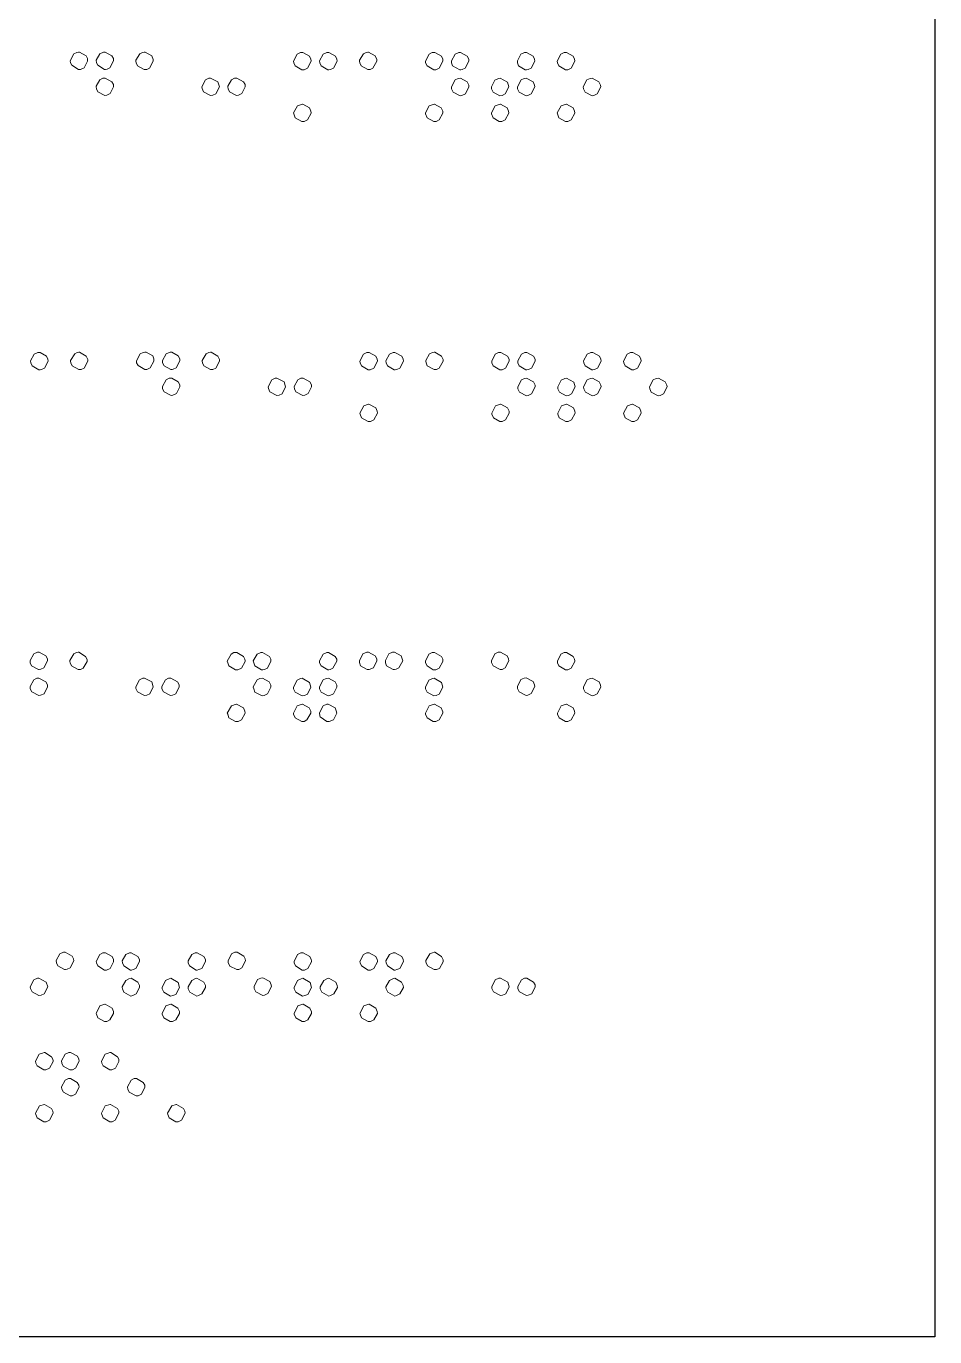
# Model space of a CAD drawing. Header units: millimetres. Extents: x 1761 to 2189, y 1391 to 2004.
# Drawn here: x 2084.6 to 2189.1, y 1390.8 to 1541.5 of the extents above; entities that cross this region are included whole.
import ezdxf

# ---------------------------------------------------------------- set-up
doc = ezdxf.new("R2010")
doc.units = ezdxf.units.MM

msp = doc.modelspace()

# ---------------------------------------------------------------- linework, layer by layer
msp.add_lwpolyline([(1979.1, 1687.81), (2189.1, 1687.81), (2189.1, 1390.81), (1979.1, 1390.81)], close=True)
at = {"color": 139, "lineweight": 0}
for points in [[(2090.76, 1538.5), (2090.61, 1538.5), (2090.43, 1538.45), (2090.09, 1538.31), (2089.67, 1537.5), (2089.71, 1537.27), (2089.86, 1536.98), (2090.61, 1536.51), (2090.85, 1536.51), (2091.28, 1536.7), (2091.66, 1537.46), (2091.66, 1537.55), (2091.66, 1537.74), (2091.52, 1538.07)], [(2093.7, 1538.5), (2093.51, 1538.5), (2093.08, 1538.31), (2092.66, 1537.55), (2092.7, 1537.27), (2092.85, 1536.98), (2093.6, 1536.51), (2093.75, 1536.51), (2093.94, 1536.55), (2094.22, 1536.7), (2094.65, 1537.5), (2094.65, 1537.74), (2094.46, 1538.07)], [(2098.16, 1538.5), (2098.3, 1538.5), (2099.06, 1538.07), (2099.2, 1537.65), (2099.2, 1537.46), (2098.78, 1536.65), (2098.49, 1536.51), (2098.3, 1536.51), (2098.3, 1536.51), (2098.16, 1536.51), (2097.4, 1536.93), (2097.26, 1537.27), (2097.21, 1537.46), (2097.21, 1537.46), (2097.21, 1537.55), (2097.69, 1538.31), (2097.97, 1538.45), (2098.16, 1538.5), (2098.16, 1538.5), (2098.16, 1538.5)], [(2116.43, 1538.45), (2116.33, 1538.45), (2116.14, 1538.45), (2115.76, 1538.26), (2115.34, 1537.46), (2115.38, 1537.27), (2115.53, 1536.93), (2116.29, 1536.46), (2116.57, 1536.46), (2116.95, 1536.65), (2117.38, 1537.46), (2117.38, 1537.5), (2117.33, 1537.69), (2117.19, 1538.03)], [(2119.42, 1538.45), (2119.18, 1538.45), (2118.75, 1538.26), (2118.33, 1537.5), (2118.37, 1537.27), (2118.52, 1536.93), (2119.28, 1536.46), (2119.42, 1536.46), (2119.61, 1536.51), (2119.94, 1536.65), (2120.37, 1537.46), (2120.32, 1537.69), (2120.18, 1538.03)], [(2123.88, 1538.5), (2123.97, 1538.5), (2124.73, 1538.07), (2124.92, 1537.65), (2124.92, 1537.46), (2124.49, 1536.65), (2124.16, 1536.51), (2123.97, 1536.51), (2123.97, 1536.51), (2123.88, 1536.51), (2123.12, 1536.93), (2122.98, 1537.27), (2122.93, 1537.46), (2122.93, 1537.46), (2122.93, 1537.55), (2123.4, 1538.31), (2123.69, 1538.45), (2123.88, 1538.5), (2123.88, 1538.5), (2123.88, 1538.5)], [(2131.61, 1538.45), (2131.47, 1538.45), (2131.28, 1538.45), (2130.95, 1538.26), (2130.52, 1537.46), (2130.52, 1537.27), (2130.71, 1536.93), (2131.47, 1536.46), (2131.71, 1536.46), (2132.09, 1536.65), (2132.51, 1537.46), (2132.51, 1537.5), (2132.51, 1537.69), (2132.37, 1538.03)], [(2134.55, 1538.45), (2134.36, 1538.45), (2133.94, 1538.26), (2133.51, 1537.5), (2133.51, 1537.27), (2133.65, 1536.93), (2134.46, 1536.46), (2134.6, 1536.46), (2134.74, 1536.51), (2135.08, 1536.65), (2135.5, 1537.46), (2135.5, 1537.69), (2135.31, 1538.03)], [(2142.15, 1538.45), (2141.91, 1538.45), (2141.48, 1538.26), (2141.1, 1537.5), (2141.1, 1537.27), (2141.24, 1536.93), (2142, 1536.46), (2142.15, 1536.46), (2142.34, 1536.51), (2142.67, 1536.65), (2143.1, 1537.46), (2143.05, 1537.69), (2142.91, 1538.03)], [(2146.75, 1538.45), (2146.65, 1538.45), (2146.46, 1538.45), (2146.08, 1538.26), (2145.66, 1537.46), (2145.71, 1537.27), (2145.85, 1536.93), (2146.61, 1536.46), (2146.89, 1536.46), (2147.27, 1536.65), (2147.7, 1537.46), (2147.7, 1537.5), (2147.65, 1537.69), (2147.51, 1538.03)], [(2093.7, 1535.51), (2093.41, 1535.51), (2093.08, 1535.32), (2092.66, 1534.56), (2092.66, 1534.51), (2092.7, 1534.28), (2092.85, 1533.94), (2093.65, 1533.52), (2093.89, 1533.56), (2094.27, 1533.75), (2094.65, 1534.51), (2094.65, 1534.75), (2094.46, 1535.08)], [(2105.8, 1535.51), (2105.61, 1535.51), (2105.23, 1535.32), (2104.8, 1534.51), (2104.85, 1534.32), (2104.99, 1533.94), (2105.8, 1533.52), (2106.08, 1533.56), (2106.42, 1533.71), (2106.84, 1534.51), (2106.65, 1535.08)], [(2108.84, 1535.51), (2108.55, 1535.51), (2108.22, 1535.32), (2107.79, 1534.56), (2107.79, 1534.51), (2107.84, 1534.28), (2107.98, 1533.94), (2108.79, 1533.52), (2109.03, 1533.56), (2109.41, 1533.75), (2109.78, 1534.51), (2109.78, 1534.75), (2109.6, 1535.08)], [(2134.55, 1535.51), (2134.27, 1535.46), (2133.94, 1535.32), (2133.51, 1534.51), (2133.51, 1534.51), (2133.51, 1534.28), (2133.7, 1533.9), (2134.51, 1533.47), (2134.7, 1533.52), (2135.12, 1533.71), (2135.5, 1534.51), (2135.5, 1534.7), (2135.31, 1535.08)], [(2139.11, 1535.51), (2138.92, 1535.46), (2138.49, 1535.27), (2138.11, 1534.51), (2138.11, 1534.28), (2138.3, 1533.9), (2139.06, 1533.47), (2139.35, 1533.52), (2139.68, 1533.71), (2140.11, 1534.51), (2139.96, 1535.04)], [(2142.1, 1535.51), (2141.86, 1535.46), (2141.53, 1535.32), (2141.1, 1534.51), (2141.1, 1534.51), (2141.1, 1534.28), (2141.29, 1533.9), (2142.1, 1533.47), (2142.29, 1533.52), (2142.67, 1533.71), (2143.1, 1534.51), (2143.05, 1534.7), (2142.91, 1535.08)], [(2149.69, 1535.51), (2149.45, 1535.46), (2149.07, 1535.32), (2148.65, 1534.51), (2148.65, 1534.51), (2148.69, 1534.28), (2148.88, 1533.9), (2149.69, 1533.47), (2149.88, 1533.52), (2150.26, 1533.71), (2150.69, 1534.51), (2150.64, 1534.7), (2150.45, 1535.08)], [(2116.43, 1532.52), (2116.38, 1532.52), (2115.81, 1532.33), (2115.34, 1531.52), (2115.38, 1531.38), (2115.53, 1530.95), (2116.29, 1530.53), (2116.57, 1530.53), (2116.95, 1530.72), (2117.38, 1531.48), (2117.38, 1531.52), (2117.33, 1531.71), (2117.19, 1532.09)], [(2131.56, 1532.52), (2131.52, 1532.52), (2130.95, 1532.33), (2130.52, 1531.52), (2130.52, 1531.38), (2130.71, 1530.95), (2131.47, 1530.53), (2131.75, 1530.53), (2132.09, 1530.72), (2132.51, 1531.48), (2132.51, 1531.52), (2132.51, 1531.71), (2132.32, 1532.09)], [(2139.16, 1532.52), (2139.11, 1532.52), (2138.54, 1532.33), (2138.11, 1531.52), (2138.11, 1531.38), (2138.3, 1530.95), (2139.01, 1530.53), (2139.3, 1530.53), (2139.68, 1530.72), (2140.11, 1531.48), (2140.11, 1531.52), (2140.06, 1531.71), (2139.92, 1532.09)], [(2146.75, 1532.52), (2146.7, 1532.52), (2146.13, 1532.33), (2145.66, 1531.52), (2145.71, 1531.38), (2145.85, 1530.95), (2146.61, 1530.53), (2146.89, 1530.53), (2147.27, 1530.72), (2147.7, 1531.48), (2147.7, 1531.52), (2147.65, 1531.71), (2147.51, 1532.09)], [(2086.2, 1503.96), (2085.96, 1503.96), (2085.54, 1503.77), (2085.11, 1503.01), (2085.16, 1502.77), (2085.3, 1502.44), (2086.06, 1501.96), (2086.2, 1501.96), (2086.39, 1502.01), (2086.72, 1502.15), (2087.15, 1502.96), (2087.1, 1503.2), (2086.96, 1503.53)], [(2090.66, 1504), (2090.76, 1504), (2091.52, 1503.53), (2091.71, 1503.15), (2091.71, 1502.96), (2091.28, 1502.15), (2090.95, 1502.01), (2090.76, 1502.01), (2090.76, 1502.01), (2090.66, 1502.01), (2089.9, 1502.44), (2089.76, 1502.77), (2089.71, 1502.96), (2089.71, 1502.96), (2089.71, 1503.05), (2090.19, 1503.81), (2090.47, 1503.96), (2090.66, 1504), (2090.66, 1504), (2090.66, 1504)], [(2098.4, 1504), (2098.25, 1504), (2098.06, 1503.96), (2097.73, 1503.81), (2097.31, 1503.01), (2097.31, 1502.77), (2097.5, 1502.48), (2098.25, 1502.01), (2098.49, 1502.01), (2098.87, 1502.2), (2099.3, 1502.96), (2099.3, 1503.05), (2099.3, 1503.24), (2099.16, 1503.58)], [(2101.34, 1504), (2101.15, 1504), (2100.72, 1503.81), (2100.29, 1503.05), (2100.29, 1502.77), (2100.48, 1502.44), (2101.24, 1502.01), (2101.39, 1502.01), (2101.53, 1502.06), (2101.86, 1502.2), (2102.29, 1503.01), (2102.29, 1503.24), (2102.1, 1503.58)], [(2105.8, 1504), (2105.89, 1504), (2106.65, 1503.53), (2106.84, 1503.15), (2106.84, 1502.96), (2106.42, 1502.15), (2106.08, 1502.01), (2105.89, 1502.01), (2105.89, 1502.01), (2105.8, 1502.01), (2105.04, 1502.44), (2104.9, 1502.77), (2104.85, 1502.96), (2104.85, 1502.96), (2104.85, 1503.05), (2105.32, 1503.81), (2105.61, 1503.96), (2105.8, 1504), (2105.8, 1504), (2105.8, 1504)], [(2124.07, 1503.96), (2123.93, 1503.96), (2123.78, 1503.96), (2123.4, 1503.77), (2122.98, 1502.96), (2123.02, 1502.77), (2123.17, 1502.44), (2123.93, 1501.96), (2124.16, 1501.96), (2124.59, 1502.15), (2125.02, 1502.96), (2125.02, 1503.01), (2124.97, 1503.2), (2124.83, 1503.53)], [(2127.01, 1503.96), (2126.82, 1503.96), (2126.39, 1503.77), (2125.97, 1503.01), (2126.01, 1502.77), (2126.16, 1502.44), (2126.91, 1501.96), (2127.06, 1501.96), (2127.25, 1502.01), (2127.58, 1502.15), (2128.01, 1502.96), (2127.96, 1503.2), (2127.82, 1503.53)], [(2131.52, 1504), (2131.61, 1504), (2132.37, 1503.53), (2132.56, 1503.15), (2132.56, 1502.96), (2132.09, 1502.15), (2131.8, 1502.01), (2131.61, 1502.01), (2131.61, 1502.01), (2131.52, 1502.01), (2130.71, 1502.44), (2130.62, 1502.77), (2130.57, 1502.96), (2130.57, 1502.96), (2130.57, 1503.05), (2131, 1503.81), (2131.33, 1503.96), (2131.52, 1504), (2131.52, 1504), (2131.52, 1504)], [(2139.2, 1503.96), (2139.11, 1503.96), (2138.92, 1503.96), (2138.54, 1503.77), (2138.16, 1502.96), (2138.16, 1502.77), (2138.3, 1502.44), (2139.06, 1501.96), (2139.35, 1501.96), (2139.73, 1502.15), (2140.15, 1502.96), (2140.15, 1503.01), (2140.15, 1503.2), (2139.96, 1503.53)], [(2142.19, 1503.96), (2141.96, 1503.96), (2141.58, 1503.77), (2141.15, 1503.01), (2141.15, 1502.77), (2141.29, 1502.44), (2142.05, 1501.96), (2142.19, 1501.96), (2142.38, 1502.01), (2142.72, 1502.15), (2143.14, 1502.96), (2143.14, 1503.2), (2142.95, 1503.53)], [(2149.79, 1503.96), (2149.55, 1503.96), (2149.12, 1503.77), (2148.69, 1503.01), (2148.74, 1502.77), (2148.88, 1502.44), (2149.64, 1501.96), (2149.79, 1501.96), (2149.98, 1502.01), (2150.31, 1502.15), (2150.73, 1502.96), (2150.69, 1503.2), (2150.55, 1503.53)], [(2154.39, 1503.96), (2154.25, 1503.96), (2154.1, 1503.96), (2153.72, 1503.77), (2153.3, 1502.96), (2153.34, 1502.77), (2153.49, 1502.44), (2154.25, 1501.96), (2154.48, 1501.96), (2154.91, 1502.15), (2155.34, 1502.96), (2155.34, 1503.01), (2155.29, 1503.2), (2155.15, 1503.53)], [(2101.34, 1501.01), (2101.05, 1501.01), (2100.72, 1500.82), (2100.29, 1500.06), (2100.29, 1500.02), (2100.29, 1499.78), (2100.48, 1499.45), (2101.29, 1499.02), (2101.48, 1499.07), (2101.91, 1499.26), (2102.29, 1500.02), (2102.29, 1500.25), (2102.1, 1500.59)], [(2113.44, 1501.01), (2113.25, 1501.01), (2112.87, 1500.82), (2112.44, 1500.02), (2112.49, 1499.83), (2112.63, 1499.45), (2113.44, 1499.02), (2113.72, 1499.07), (2114.06, 1499.21), (2114.44, 1500.02), (2114.29, 1500.59)], [(2116.48, 1501.01), (2116.19, 1501.01), (2115.86, 1500.82), (2115.43, 1500.06), (2115.43, 1500.02), (2115.48, 1499.78), (2115.62, 1499.45), (2116.43, 1499.02), (2116.67, 1499.07), (2117.04, 1499.26), (2117.42, 1500.02), (2117.42, 1500.25), (2117.23, 1500.59)], [(2142.15, 1501.01), (2141.91, 1500.97), (2141.58, 1500.82), (2141.15, 1500.02), (2141.15, 1500.02), (2141.15, 1499.78), (2141.34, 1499.4), (2142.15, 1498.97), (2142.34, 1499.02), (2142.72, 1499.21), (2143.14, 1500.02), (2143.14, 1500.21), (2142.95, 1500.59)], [(2146.75, 1501.01), (2146.56, 1500.97), (2146.13, 1500.78), (2145.75, 1500.02), (2145.75, 1499.78), (2145.94, 1499.4), (2146.7, 1498.97), (2146.99, 1499.02), (2147.32, 1499.21), (2147.75, 1500.02), (2147.6, 1500.54)], [(2149.74, 1501.01), (2149.5, 1500.97), (2149.12, 1500.82), (2148.69, 1500.02), (2148.69, 1500.02), (2148.74, 1499.78), (2148.93, 1499.4), (2149.74, 1498.97), (2149.93, 1499.02), (2150.31, 1499.21), (2150.73, 1500.02), (2150.69, 1500.21), (2150.5, 1500.59)], [(2157.33, 1501.01), (2157.05, 1500.97), (2156.71, 1500.82), (2156.29, 1500.02), (2156.29, 1500.02), (2156.33, 1499.78), (2156.48, 1499.4), (2157.28, 1498.97), (2157.52, 1499.02), (2157.9, 1499.21), (2158.33, 1500.02), (2158.28, 1500.21), (2158.09, 1500.59)], [(2124.02, 1498.02), (2123.97, 1498.02), (2123.45, 1497.83), (2122.98, 1496.98), (2123.02, 1496.89), (2123.17, 1496.46), (2123.93, 1496.03), (2124.21, 1496.03), (2124.59, 1496.22), (2125.02, 1496.98), (2125.02, 1496.98), (2124.97, 1497.22), (2124.83, 1497.6)], [(2139.2, 1498.02), (2139.16, 1498.02), (2138.59, 1497.83), (2138.16, 1496.98), (2138.16, 1496.89), (2138.35, 1496.46), (2139.06, 1496.03), (2139.35, 1496.03), (2139.73, 1496.22), (2140.15, 1496.98), (2140.15, 1496.98), (2140.15, 1497.22), (2139.96, 1497.6)], [(2146.8, 1498.02), (2146.75, 1498.02), (2146.18, 1497.83), (2145.75, 1496.98), (2145.75, 1496.89), (2145.89, 1496.46), (2146.65, 1496.03), (2146.94, 1496.03), (2147.32, 1496.22), (2147.75, 1496.98), (2147.75, 1496.98), (2147.7, 1497.22), (2147.56, 1497.6)], [(2154.34, 1498.02), (2154.29, 1498.02), (2153.77, 1497.83), (2153.3, 1496.98), (2153.34, 1496.89), (2153.49, 1496.46), (2154.25, 1496.03), (2154.53, 1496.03), (2154.91, 1496.22), (2155.34, 1496.98), (2155.34, 1496.98), (2155.29, 1497.22), (2155.15, 1497.6)], [(2086.11, 1469.51), (2085.92, 1469.51), (2085.49, 1469.32), (2085.06, 1468.56), (2085.06, 1468.27), (2085.21, 1467.94), (2086.01, 1467.51), (2086.11, 1467.51), (2086.3, 1467.56), (2086.63, 1467.7), (2087.06, 1468.51), (2087.06, 1468.75), (2086.87, 1469.08)], [(2090.57, 1469.51), (2090.66, 1469.51), (2091.42, 1469.03), (2091.61, 1468.65), (2091.61, 1468.42), (2091.18, 1467.66), (2090.85, 1467.51), (2090.66, 1467.51), (2090.66, 1467.51), (2090.57, 1467.51), (2089.81, 1467.94), (2089.67, 1468.27), (2089.62, 1468.42), (2089.62, 1468.42), (2089.62, 1468.56), (2090.09, 1469.32), (2090.38, 1469.46), (2090.57, 1469.51), (2090.57, 1469.51), (2090.57, 1469.51)], [(2108.84, 1469.46), (2108.69, 1469.46), (2108.5, 1469.46), (2108.17, 1469.27), (2107.74, 1468.46), (2107.79, 1468.27), (2107.93, 1467.94), (2108.69, 1467.47), (2108.93, 1467.47), (2109.36, 1467.66), (2109.78, 1468.42), (2109.78, 1468.51), (2109.74, 1468.7), (2109.6, 1469.03)], [(2111.78, 1469.46), (2111.59, 1469.46), (2111.16, 1469.27), (2110.73, 1468.51), (2110.78, 1468.27), (2110.92, 1467.94), (2111.68, 1467.47), (2111.83, 1467.47), (2112.02, 1467.51), (2112.35, 1467.66), (2112.73, 1468.46), (2112.73, 1468.7), (2112.58, 1469.03)], [(2119.37, 1469.46), (2119.18, 1469.46), (2118.75, 1469.27), (2118.33, 1468.51), (2118.33, 1468.27), (2118.52, 1467.94), (2119.28, 1467.47), (2119.42, 1467.47), (2119.56, 1467.51), (2119.89, 1467.66), (2120.32, 1468.46), (2120.32, 1468.7), (2120.13, 1469.03)], [(2123.97, 1469.51), (2123.78, 1469.51), (2123.31, 1469.32), (2122.93, 1468.51), (2122.93, 1468.32), (2123.07, 1467.94), (2123.83, 1467.51), (2124.07, 1467.51), (2124.54, 1467.7), (2124.92, 1468.51), (2124.92, 1468.75), (2124.73, 1469.08)], [(2126.96, 1469.51), (2126.72, 1469.51), (2126.3, 1469.32), (2125.92, 1468.56), (2125.92, 1468.27), (2126.06, 1467.94), (2126.82, 1467.51), (2126.96, 1467.51), (2127.15, 1467.56), (2127.48, 1467.7), (2127.91, 1468.51), (2127.86, 1468.75), (2127.72, 1469.08)], [(2131.56, 1469.46), (2131.47, 1469.46), (2131.28, 1469.46), (2130.9, 1469.27), (2130.52, 1468.46), (2130.52, 1468.27), (2130.71, 1467.94), (2131.42, 1467.47), (2131.71, 1467.47), (2132.09, 1467.66), (2132.51, 1468.42), (2132.51, 1468.51), (2132.51, 1468.7), (2132.37, 1469.03)], [(2139.16, 1469.51), (2138.87, 1469.51), (2138.49, 1469.32), (2138.11, 1468.51), (2138.11, 1468.32), (2138.3, 1467.94), (2139.11, 1467.51), (2139.35, 1467.51), (2139.68, 1467.7), (2140.11, 1468.51), (2140.06, 1468.75), (2139.92, 1469.08)], [(2146.75, 1469.46), (2146.65, 1469.46), (2146.46, 1469.46), (2146.08, 1469.27), (2145.71, 1468.46), (2145.71, 1468.27), (2145.85, 1467.94), (2146.61, 1467.47), (2146.89, 1467.47), (2147.27, 1467.66), (2147.7, 1468.42), (2147.7, 1468.51), (2147.65, 1468.7), (2147.51, 1469.03)], [(2086.06, 1466.52), (2085.82, 1466.52), (2085.49, 1466.33), (2085.06, 1465.57), (2085.06, 1465.52), (2085.06, 1465.28), (2085.25, 1464.95), (2086.06, 1464.52), (2086.25, 1464.57), (2086.68, 1464.71), (2087.06, 1465.52), (2087.06, 1465.76), (2086.87, 1466.09)], [(2098.21, 1466.52), (2098.02, 1466.52), (2097.64, 1466.33), (2097.21, 1465.52), (2097.21, 1465.33), (2097.4, 1464.95), (2098.21, 1464.52), (2098.49, 1464.57), (2098.82, 1464.71), (2099.2, 1465.52), (2099.06, 1466.09)], [(2101.24, 1466.52), (2100.96, 1466.52), (2100.63, 1466.33), (2100.2, 1465.57), (2100.2, 1465.52), (2100.2, 1465.28), (2100.39, 1464.95), (2101.2, 1464.52), (2101.43, 1464.57), (2101.81, 1464.71), (2102.19, 1465.52), (2102.19, 1465.76), (2102, 1466.09)], [(2111.78, 1466.52), (2111.49, 1466.47), (2111.16, 1466.33), (2110.73, 1465.52), (2110.73, 1465.47), (2110.78, 1465.28), (2110.92, 1464.9), (2111.73, 1464.48), (2111.97, 1464.52), (2112.35, 1464.71), (2112.73, 1465.47), (2112.73, 1465.71), (2112.54, 1466.09)], [(2116.33, 1466.52), (2116.14, 1466.47), (2115.76, 1466.28), (2115.34, 1465.47), (2115.34, 1465.28), (2115.53, 1464.9), (2116.33, 1464.48), (2116.62, 1464.52), (2116.95, 1464.67), (2117.33, 1465.47), (2117.19, 1466.04)], [(2119.37, 1466.52), (2119.09, 1466.47), (2118.75, 1466.33), (2118.33, 1465.52), (2118.33, 1465.47), (2118.33, 1465.28), (2118.52, 1464.9), (2119.32, 1464.48), (2119.51, 1464.52), (2119.94, 1464.71), (2120.32, 1465.47), (2120.32, 1465.71), (2120.13, 1466.09)], [(2131.52, 1466.52), (2131.33, 1466.47), (2130.9, 1466.28), (2130.52, 1465.47), (2130.52, 1465.28), (2130.71, 1464.9), (2131.47, 1464.48), (2131.75, 1464.52), (2132.09, 1464.67), (2132.51, 1465.47), (2132.37, 1466.04)], [(2142.1, 1466.56), (2141.86, 1466.52), (2141.48, 1466.37), (2141.1, 1465.57), (2141.1, 1465.57), (2141.1, 1465.33), (2141.29, 1464.95), (2142.1, 1464.52), (2142.29, 1464.57), (2142.67, 1464.76), (2143.1, 1465.57), (2143.05, 1465.76), (2142.91, 1466.14)], [(2149.69, 1466.52), (2149.45, 1466.47), (2149.12, 1466.33), (2148.69, 1465.52), (2148.69, 1465.47), (2148.69, 1465.28), (2148.88, 1464.9), (2149.69, 1464.48), (2149.88, 1464.52), (2150.26, 1464.71), (2150.69, 1465.47), (2150.64, 1465.71), (2150.5, 1466.09)], [(2108.79, 1463.53), (2108.74, 1463.53), (2108.22, 1463.34), (2107.74, 1462.48), (2107.79, 1462.39), (2107.93, 1461.96), (2108.69, 1461.53), (2108.98, 1461.53), (2109.36, 1461.72), (2109.78, 1462.48), (2109.78, 1462.48), (2109.74, 1462.72), (2109.6, 1463.1)], [(2116.38, 1463.53), (2116.33, 1463.53), (2115.76, 1463.34), (2115.34, 1462.48), (2115.34, 1462.39), (2115.53, 1461.96), (2116.29, 1461.53), (2116.57, 1461.53), (2116.9, 1461.72), (2117.33, 1462.48), (2117.33, 1462.48), (2117.33, 1462.72), (2117.14, 1463.1)], [(2119.32, 1463.53), (2119.18, 1463.53), (2118.75, 1463.34), (2118.33, 1462.53), (2118.37, 1462.2), (2118.42, 1462.06), (2119.18, 1461.53), (2119.46, 1461.53), (2119.94, 1461.72), (2120.32, 1462.48), (2120.27, 1462.77), (2120.13, 1463.1)], [(2131.56, 1463.53), (2131.52, 1463.53), (2130.95, 1463.34), (2130.52, 1462.48), (2130.52, 1462.39), (2130.71, 1461.96), (2131.42, 1461.53), (2131.71, 1461.53), (2132.09, 1461.72), (2132.51, 1462.48), (2132.51, 1462.67), (2132.32, 1463.1)], [(2146.75, 1463.53), (2146.7, 1463.53), (2146.13, 1463.34), (2145.71, 1462.48), (2145.71, 1462.39), (2145.89, 1461.96), (2146.61, 1461.53), (2146.89, 1461.53), (2147.27, 1461.72), (2147.7, 1462.48), (2147.7, 1462.48), (2147.65, 1462.72), (2147.51, 1463.1)], [(2089.1, 1435.01), (2088.91, 1435.01), (2088.48, 1434.82), (2088.05, 1434.06), (2088.1, 1433.78), (2088.24, 1433.44), (2089, 1433.02), (2089.14, 1433.02), (2089.33, 1433.06), (2089.67, 1433.21), (2090.09, 1434.01), (2090.05, 1434.25), (2089.9, 1434.58)], [(2093.75, 1434.96), (2093.6, 1434.96), (2093.41, 1434.96), (2093.08, 1434.77), (2092.66, 1433.97), (2092.7, 1433.78), (2092.85, 1433.44), (2093.6, 1432.97), (2093.84, 1432.97), (2094.27, 1433.16), (2094.65, 1433.92), (2094.65, 1434.01), (2094.65, 1434.2), (2094.51, 1434.54)], [(2096.69, 1434.96), (2096.5, 1434.96), (2096.07, 1434.77), (2095.64, 1434.01), (2095.69, 1433.78), (2095.83, 1433.44), (2096.59, 1432.97), (2096.74, 1432.97), (2096.93, 1433.02), (2097.21, 1433.16), (2097.64, 1433.97), (2097.64, 1434.2), (2097.45, 1434.54)], [(2104.28, 1434.96), (2104.04, 1434.96), (2103.66, 1434.77), (2103.24, 1434.01), (2103.24, 1433.78), (2103.38, 1433.44), (2104.14, 1432.97), (2104.28, 1432.97), (2104.47, 1433.02), (2104.8, 1433.16), (2105.23, 1433.97), (2105.23, 1434.2), (2105.04, 1434.54)], [(2108.88, 1435.01), (2108.6, 1435.01), (2108.22, 1434.82), (2107.84, 1434.01), (2107.84, 1433.82), (2108.03, 1433.4), (2108.84, 1433.02), (2109.07, 1433.02), (2109.41, 1433.21), (2109.83, 1434.01), (2109.78, 1434.25), (2109.64, 1434.58)], [(2116.48, 1434.96), (2116.38, 1434.96), (2116.19, 1434.96), (2115.81, 1434.77), (2115.43, 1433.97), (2115.43, 1433.78), (2115.57, 1433.44), (2116.33, 1432.97), (2116.62, 1432.97), (2117, 1433.16), (2117.42, 1433.92), (2117.42, 1434.01), (2117.38, 1434.2), (2117.23, 1434.54)], [(2124.07, 1434.96), (2123.97, 1434.96), (2123.78, 1434.96), (2123.4, 1434.77), (2122.98, 1433.97), (2123.02, 1433.78), (2123.17, 1433.44), (2123.93, 1432.97), (2124.21, 1432.97), (2124.59, 1433.16), (2125.02, 1433.92), (2125.02, 1434.01), (2124.97, 1434.2), (2124.83, 1434.54)], [(2127.06, 1434.96), (2126.82, 1434.96), (2126.39, 1434.77), (2125.97, 1434.01), (2126.01, 1433.78), (2126.16, 1433.44), (2126.91, 1432.97), (2127.06, 1432.97), (2127.25, 1433.02), (2127.58, 1433.16), (2128.01, 1433.97), (2127.96, 1434.2), (2127.82, 1434.54)], [(2131.52, 1435.01), (2131.61, 1435.01), (2132.37, 1434.54), (2132.56, 1434.16), (2132.56, 1433.92), (2132.13, 1433.16), (2131.8, 1433.02), (2131.61, 1433.02), (2131.61, 1433.02), (2131.52, 1433.02), (2130.76, 1433.44), (2130.62, 1433.78), (2130.57, 1433.92), (2130.57, 1433.92), (2130.57, 1434.06), (2131.04, 1434.82), (2131.33, 1434.96), (2131.52, 1435.01), (2131.52, 1435.01), (2131.52, 1435.01)], [(2086.06, 1432.02), (2085.92, 1432.02), (2085.49, 1431.83), (2085.06, 1431.02), (2085.11, 1430.83), (2085.3, 1430.45), (2086.06, 1430.03), (2086.34, 1430.07), (2086.68, 1430.22), (2087.1, 1431.02), (2086.91, 1431.59)], [(2096.69, 1432.02), (2096.4, 1431.97), (2096.07, 1431.78), (2095.64, 1431.02), (2095.64, 1430.98), (2095.69, 1430.79), (2095.83, 1430.41), (2096.64, 1429.98), (2096.88, 1430.03), (2097.26, 1430.22), (2097.64, 1430.98), (2097.64, 1431.21), (2097.45, 1431.59)], [(2101.24, 1432.02), (2101.05, 1431.97), (2100.63, 1431.78), (2100.25, 1430.98), (2100.25, 1430.79), (2100.44, 1430.41), (2101.2, 1429.98), (2101.48, 1430.03), (2101.81, 1430.17), (2102.24, 1430.98), (2102.1, 1431.55)], [(2104.23, 1432.02), (2104, 1431.97), (2103.66, 1431.78), (2103.24, 1431.02), (2103.24, 1430.98), (2103.24, 1430.79), (2103.43, 1430.41), (2104.23, 1429.98), (2104.42, 1430.03), (2104.8, 1430.22), (2105.23, 1430.98), (2105.23, 1431.21), (2105.04, 1431.59)], [(2111.83, 1432.07), (2111.59, 1432.02), (2111.21, 1431.88), (2110.83, 1431.07), (2110.83, 1431.07), (2110.83, 1430.83), (2111.02, 1430.45), (2111.83, 1430.03), (2112.02, 1430.07), (2112.39, 1430.26), (2112.82, 1431.07), (2112.77, 1431.26), (2112.63, 1431.64)], [(2116.43, 1432.02), (2116.24, 1431.97), (2115.81, 1431.78), (2115.43, 1430.98), (2115.43, 1430.79), (2115.62, 1430.41), (2116.38, 1429.98), (2116.67, 1430.03), (2117, 1430.17), (2117.42, 1430.98), (2117.28, 1431.55)], [(2119.42, 1432.02), (2119.18, 1431.97), (2118.85, 1431.78), (2118.42, 1431.02), (2118.42, 1430.98), (2118.42, 1430.79), (2118.61, 1430.41), (2119.42, 1429.98), (2119.61, 1430.03), (2119.99, 1430.22), (2120.41, 1430.98), (2120.37, 1431.21), (2120.22, 1431.59)], [(2127.01, 1432.02), (2126.77, 1431.97), (2126.39, 1431.78), (2125.97, 1431.02), (2125.97, 1430.98), (2126.01, 1430.79), (2126.2, 1430.41), (2127.01, 1429.98), (2127.2, 1430.03), (2127.58, 1430.22), (2128.01, 1430.98), (2127.96, 1431.21), (2127.77, 1431.59)], [(2139.16, 1432.02), (2138.97, 1432.02), (2138.54, 1431.83), (2138.16, 1431.02), (2138.16, 1430.83), (2138.35, 1430.45), (2139.16, 1430.03), (2139.39, 1430.07), (2139.77, 1430.22), (2140.15, 1431.02), (2140.01, 1431.59)], [(2142.19, 1432.02), (2141.91, 1432.02), (2141.58, 1431.83), (2141.15, 1431.07), (2141.15, 1431.02), (2141.15, 1430.79), (2141.34, 1430.45), (2142.15, 1430.03), (2142.34, 1430.07), (2142.76, 1430.22), (2143.14, 1431.02), (2143.14, 1431.26), (2142.95, 1431.59)], [(2093.7, 1429.03), (2093.65, 1429.03), (2093.08, 1428.84), (2092.66, 1427.99), (2092.7, 1427.89), (2092.85, 1427.47), (2093.6, 1427.04), (2093.89, 1427.04), (2094.22, 1427.23), (2094.65, 1427.99), (2094.65, 1427.99), (2094.65, 1428.22), (2094.51, 1428.6)], [(2101.29, 1429.03), (2101.24, 1429.03), (2100.67, 1428.84), (2100.25, 1427.99), (2100.25, 1427.89), (2100.44, 1427.47), (2101.15, 1427.04), (2101.43, 1427.04), (2101.81, 1427.23), (2102.24, 1427.99), (2102.24, 1427.99), (2102.24, 1428.22), (2102.05, 1428.6)], [(2116.48, 1429.03), (2116.43, 1429.03), (2115.86, 1428.84), (2115.43, 1427.99), (2115.43, 1427.89), (2115.62, 1427.47), (2116.33, 1427.04), (2116.62, 1427.04), (2117, 1427.23), (2117.42, 1427.99), (2117.42, 1428.18), (2117.23, 1428.6)], [(2124.07, 1429.03), (2124.02, 1429.03), (2123.45, 1428.84), (2122.98, 1427.99), (2123.02, 1427.89), (2123.17, 1427.47), (2123.93, 1427.04), (2124.21, 1427.04), (2124.59, 1427.23), (2125.02, 1427.99), (2125.02, 1427.99), (2124.97, 1428.22), (2124.83, 1428.6)], [(2086.77, 1423.48), (2086.68, 1423.48), (2086.49, 1423.43), (2086.11, 1423.29), (2085.68, 1422.48), (2085.73, 1422.25), (2085.87, 1421.96), (2086.63, 1421.49), (2086.87, 1421.49), (2087.29, 1421.68), (2087.72, 1422.44), (2087.72, 1422.53), (2087.67, 1422.72), (2087.53, 1423)], [(2089.71, 1423.48), (2089.52, 1423.48), (2089.1, 1423.29), (2088.67, 1422.53), (2088.72, 1422.25), (2088.86, 1421.91), (2089.62, 1421.49), (2089.76, 1421.49), (2089.95, 1421.49), (2090.28, 1421.68), (2090.71, 1422.48), (2090.66, 1422.72), (2090.52, 1423.05)], [(2094.36, 1423.48), (2094.22, 1423.48), (2094.03, 1423.43), (2093.7, 1423.29), (2093.27, 1422.48), (2093.32, 1422.25), (2093.46, 1421.96), (2094.22, 1421.49), (2094.46, 1421.49), (2094.89, 1421.68), (2095.27, 1422.44), (2095.27, 1422.53), (2095.27, 1422.72), (2095.12, 1423)], [(2089.71, 1420.49), (2089.48, 1420.49), (2089.1, 1420.3), (2088.67, 1419.54), (2088.67, 1419.49), (2088.72, 1419.26), (2088.91, 1418.92), (2089.67, 1418.5), (2089.9, 1418.5), (2090.28, 1418.69), (2090.71, 1419.49), (2090.66, 1419.73), (2090.47, 1420.06)], [(2097.31, 1420.49), (2097.02, 1420.49), (2096.69, 1420.3), (2096.26, 1419.54), (2096.26, 1419.49), (2096.31, 1419.26), (2096.45, 1418.92), (2097.26, 1418.5), (2097.5, 1418.5), (2097.87, 1418.69), (2098.25, 1419.49), (2098.25, 1419.73), (2098.06, 1420.06)], [(2086.72, 1417.5), (2086.72, 1417.5), (2086.15, 1417.36), (2085.68, 1416.5), (2085.73, 1416.36), (2085.87, 1415.98), (2086.63, 1415.51), (2086.91, 1415.51), (2087.29, 1415.7), (2087.72, 1416.5), (2087.72, 1416.5), (2087.67, 1416.74), (2087.53, 1417.07)], [(2094.32, 1417.5), (2094.27, 1417.5), (2093.7, 1417.36), (2093.27, 1416.5), (2093.32, 1416.36), (2093.46, 1415.98), (2094.22, 1415.51), (2094.51, 1415.51), (2094.84, 1415.7), (2095.27, 1416.5), (2095.27, 1416.5), (2095.27, 1416.74), (2095.12, 1417.07)], [(2101.86, 1417.5), (2101.91, 1417.5), (2102.71, 1417.07), (2102.86, 1416.74), (2102.9, 1416.5), (2102.9, 1416.5), (2102.9, 1416.5), (2102.48, 1415.7), (2102.1, 1415.51), (2101.81, 1415.51), (2101.05, 1415.98), (2100.91, 1416.36), (2100.86, 1416.5), (2100.86, 1416.5), (2101.34, 1417.36), (2101.86, 1417.5), (2101.86, 1417.5)]]:
    msp.add_lwpolyline(points, close=True, dxfattribs=at)

doc.saveas('drawing.dxf')
